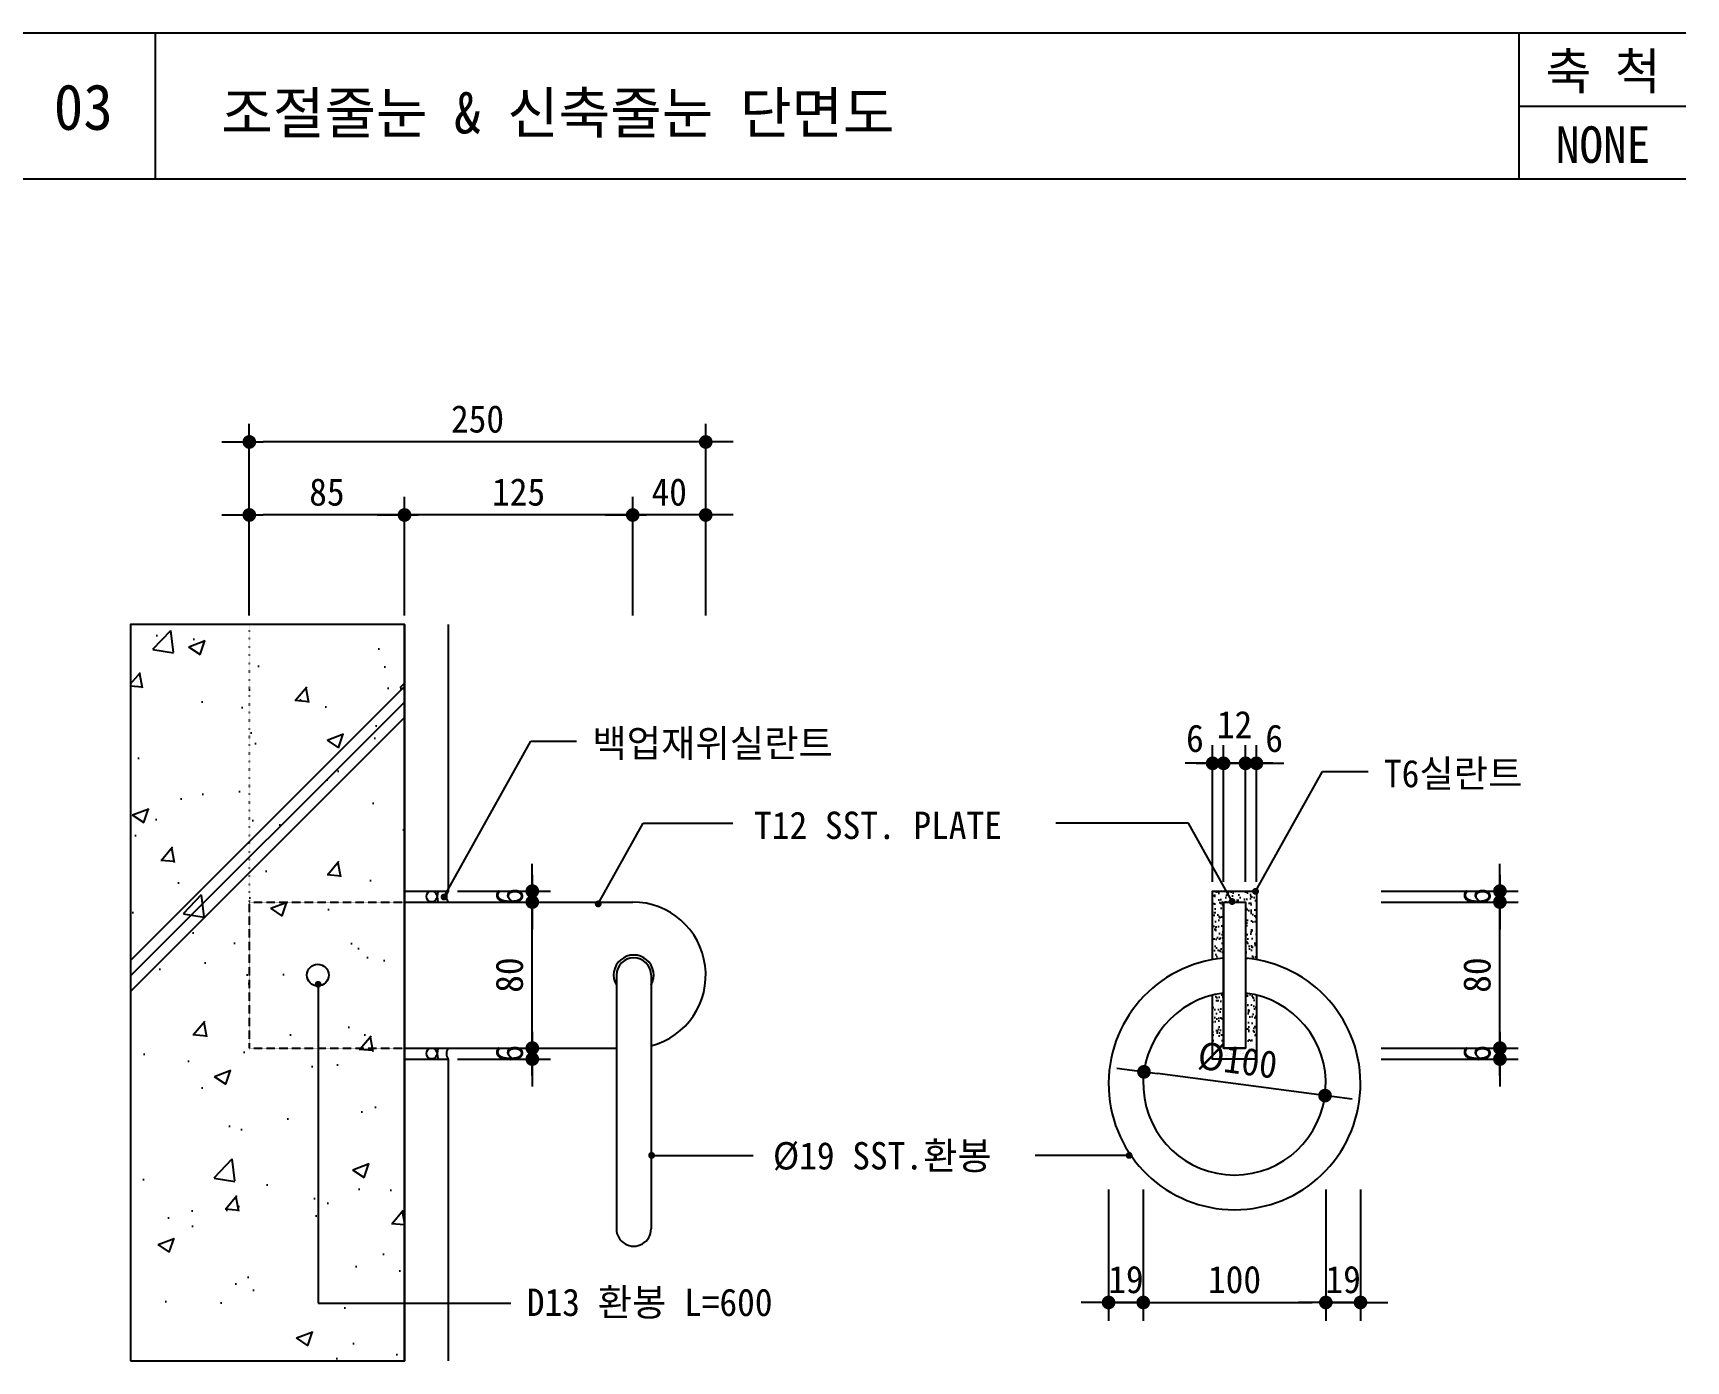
# Model space of a CAD drawing. Header units: millimetres. Extents: x 209 to 75467, y 6568 to 12199.
# Drawn here: x 47746 to 49557, y 8980 to 10435 of the extents above; entities that cross this region are included whole.
import ezdxf
from ezdxf.enums import TextEntityAlignment as Align

# ---------------------------------------------------------------- set-up
doc = ezdxf.new("R2010")
doc.units = ezdxf.units.MM
doc.header["$MEASUREMENT"] = 0
doc.linetypes.add('DOT2', pattern=[3.175, 0, -3.175])
doc.linetypes.add('HIDDEN2', pattern=[0.1875, 0.125, -0.0625])
doc.layers.get('0').update_dxf_attribs({"linetype": 'CONTINUOUS'})
for name, color, linetype, lineweight in [('A-MKXS-LEAD', 7, 'CONTINUOUS', 25), ('A-MKXS-TEXT1', 3, 'CONTINUOUS', 25), ('A-XXXX-TABL', 7, 'CONTINUOUS', 25)]:
    doc.layers.add(name, color=color, linetype=linetype, lineweight=lineweight)
for name, color, linetype in [('ADD-CEN-DOT', 171, 'DOT2'), ('CA-ANNO-TEXT', 3, 'CONTINUOUS'), ('COL', 2, 'CONTINUOUS'), ('DIM', 7, 'CONTINUOUS'), ('ELE', 4, 'CONTINUOUS'), ('ETC1', 7, 'CONTINUOUS'), ('ETC2', 4, 'CONTINUOUS'), ('ETC3', 8, 'CONTINUOUS'), ('HAT', 8, 'CONTINUOUS'), ('HAT-008', 8, 'CONTINUOUS'), ('SOL-4', 4, 'CONTINUOUS')]:
    doc.layers.add(name, color=color, linetype=linetype)
doc.layers.add('ADD-DEF-250', color=250, linetype='CONTINUOUS', plot=False)
doc.styles.add('HY울릉도L', font='H2GTRE.TTF')
doc.styles.add('돋움', font='')
doc.styles.add('돋움체', font='')
doc.styles.add('표준돋움', font='')
doc.styles.get('돋움').set_extended_font_data('DotumChe')
doc.styles.get('돋움체').set_extended_font_data('DotumChe')
doc.styles.get('표준돋움').set_extended_font_data('Standard Dotum')
doc.dimstyles.new('CDIM', dxfattribs={"dimtxt": 3, "dimasz": 1.5, "dimexe": 2, "dimexo": 1, "dimgap": 1, "dimtad": 1, "dimdec": 0, "dimrnd": 0.5, "dimzin": 0, "dimdsep": 32, "dimlunit": 6, "dimtxsty": 'HY울릉도L', "dimblk1": '_CIDOT', "dimblk2": '_CIDOT', "dimsah": 1, "dimcen": 5.5, "dimclrd": 2, "dimclre": 2, "dimclrt": 7, "dimadec": 0, "dimazin": 0, "dimtfac": 1, "dimtdec": 0, "dimtix": 1, "dimtmove": 2, "dimatfit": 1, "dimldrblk": '_CIDOT', "dimfxl": 1, "dimtolj": 1, "dimtzin": 0, "dimlwd": -1, "dimarcsym": 0})
doc.dimstyles.new('UNP-005', dxfattribs={"dimscale": 5, "dimtxt": 3, "dimasz": 1.5, "dimexe": 2, "dimexo": 2, "dimgap": 1.2, "dimtad": 1, "dimdec": 0, "dimzin": 9, "dimdsep": 46, "dimlunit": 6, "dimtxsty": '돋움', "dimblk": 'DOT', "dimcen": 0, "dimclrd": 256, "dimclre": 256, "dimclrt": 3, "dimadec": 0, "dimazin": 0, "dimtm": 1e-09, "dimtfac": 1, "dimtdec": 0, "dimtix": 1, "dimtmove": 2, "dimatfit": 3, "dimldrblk": 'DOT', "dimfxl": 1.25, "dimtolj": 1, "dimtzin": 0, "dimlwd": -1, "dimlwe": -1, "dimarcsym": 0})

# ---------------------------------------------------------------- blocks, each defined once
blk = doc.blocks.new('_DOT')
at = {"color": 0, "linetype": 'ByBlock'}
blk.add_line((-0.5, 0), (-1, 0), dxfattribs=at)
at = {"color": 0, "linetype": 'ByBlock', "const_width": 0.5}
blk.add_lwpolyline([(-0.25, 0, 1), (0.25, 0, 1)], format="xyb", close=True, dxfattribs=at)
blk = doc.blocks.new('_CIDOT')
at = {"color": 0, "linetype": 'ByBlock'}
blk.add_line((2, 0), (-1, 0), dxfattribs=at)
at = {"color": 0, "linetype": 'ByBlock', "const_width": 0.5}
blk.add_lwpolyline([(-0.25, 0, 1), (0.25, 0, 1)], format="xyb", close=True, dxfattribs=at)
blk = doc.blocks.new('*D522')
at = {"layer": 'DIM', "lineweight": -2, "transparency": 16777216}
for p, q in [((47982.7, 9796.7), (47982.7, 9926.7)), ((48152.7, 9796.7), (48152.7, 9926.7))]:
    blk.add_line(p, q, dxfattribs=at)
at = {"layer": 'DIM', "transparency": 16777216}
blk.add_line((48137.7, 9906.7), (47997.7, 9906.7), dxfattribs=at)
at = {"layer": 'DIM', "transparency": 16777216, "xscale": 15, "yscale": 15, "zscale": 15, "rotation": 180}
blk.add_blockref('_CIDOT', (47982.7, 9906.7), dxfattribs=at)
at = {"layer": 'DIM', "transparency": 16777216, "xscale": 15, "yscale": 15, "zscale": 15}
blk.add_blockref('_CIDOT', (48152.7, 9906.7), dxfattribs=at)
at = {"layer": 'DIM', "color": 3, "transparency": 16777216, "insert": (48067.7, 9931.7), "char_height": 30, "attachment_point": 5, "style": '돋움'}
blk.add_mtext('\\A1;85', dxfattribs=at)
blk = doc.blocks.new('*D523')
at = {"layer": 'DIM', "lineweight": -2, "transparency": 16777216}
for p, q in [((48152.7, 9796.7), (48152.7, 9926.7)), ((48402.7, 9796.7), (48402.7, 9926.7))]:
    blk.add_line(p, q, dxfattribs=at)
at = {"layer": 'DIM', "transparency": 16777216}
blk.add_line((48387.7, 9906.7), (48167.7, 9906.7), dxfattribs=at)
at = {"layer": 'DIM', "transparency": 16777216, "xscale": 15, "yscale": 15, "zscale": 15, "rotation": 180}
blk.add_blockref('_CIDOT', (48152.7, 9906.7), dxfattribs=at)
at = {"layer": 'DIM', "transparency": 16777216, "xscale": 15, "yscale": 15, "zscale": 15}
blk.add_blockref('_CIDOT', (48402.7, 9906.7), dxfattribs=at)
at = {"layer": 'DIM', "color": 3, "transparency": 16777216, "insert": (48277.7, 9931.7), "char_height": 30, "attachment_point": 5, "style": '돋움'}
blk.add_mtext('\\A1;125', dxfattribs=at)
blk = doc.blocks.new('*D524')
at = {"layer": 'DIM', "lineweight": -2, "transparency": 16777216}
for p, q in [((48402.7, 9796.7), (48402.7, 9926.7)), ((48482.7, 9796.7), (48482.7, 9926.7))]:
    blk.add_line(p, q, dxfattribs=at)
at = {"layer": 'DIM', "transparency": 16777216}
blk.add_line((48467.7, 9906.7), (48417.7, 9906.7), dxfattribs=at)
at = {"layer": 'DIM', "transparency": 16777216, "xscale": 15, "yscale": 15, "zscale": 15, "rotation": 180}
blk.add_blockref('_CIDOT', (48402.7, 9906.7), dxfattribs=at)
at = {"layer": 'DIM', "transparency": 16777216, "xscale": 15, "yscale": 15, "zscale": 15}
blk.add_blockref('_CIDOT', (48482.7, 9906.7), dxfattribs=at)
at = {"layer": 'DIM', "color": 3, "transparency": 16777216, "insert": (48442.7, 9931.7), "char_height": 30, "attachment_point": 5, "style": '돋움'}
blk.add_mtext('\\A1;40', dxfattribs=at)
blk = doc.blocks.new('*D525')
at = {"layer": 'DIM', "lineweight": -2, "transparency": 16777216}
for p, q in [((47982.7, 9796.7), (47982.7, 10006.7)), ((48482.7, 9796.7), (48482.7, 10006.7))]:
    blk.add_line(p, q, dxfattribs=at)
at = {"layer": 'DIM', "transparency": 16777216}
blk.add_line((48467.7, 9986.7), (47997.7, 9986.7), dxfattribs=at)
at = {"layer": 'DIM', "transparency": 16777216, "xscale": 15, "yscale": 15, "zscale": 15, "rotation": 180}
blk.add_blockref('_CIDOT', (47982.7, 9986.7), dxfattribs=at)
at = {"layer": 'DIM', "transparency": 16777216, "xscale": 15, "yscale": 15, "zscale": 15}
blk.add_blockref('_CIDOT', (48482.7, 9986.7), dxfattribs=at)
at = {"layer": 'DIM', "color": 3, "transparency": 16777216, "insert": (48232.7, 10011.7), "char_height": 30, "attachment_point": 5, "style": '돋움'}
blk.add_mtext('\\A1;250', dxfattribs=at)
blk = doc.blocks.new('*D526')
at = {"layer": 'DIM', "transparency": 16777216}
for p, q in [((48292.7, 9509.7), (48292.7, 9524.7)), ((48292.7, 9482.7), (48292.7, 9494.7)), ((48292.7, 9467.7), (48292.7, 9452.7))]:
    blk.add_line(p, q, dxfattribs=at)
at = {"layer": 'DIM', "lineweight": -2, "transparency": 16777216}
for p, q in [((48210.7, 9494.7), (48312.7, 9494.7)), ((48210.7, 9482.7), (48312.7, 9482.7))]:
    blk.add_line(p, q, dxfattribs=at)
at = {"layer": 'DIM', "transparency": 16777216, "xscale": 15, "yscale": 15, "zscale": 15}
for p, rotation in [((48292.7, 9482.7), 90), ((48292.7, 9494.7), 270)]:
    blk.add_blockref('_CIDOT', p, dxfattribs=dict(at, rotation=rotation))
at = {"layer": 'DIM', "color": 3, "transparency": 16777216, "insert": (48267.7, 9488.7), "char_height": 30, "attachment_point": 5, "rotation": 90, "style": '돋움'}
blk.add_mtext('\\A1;6', dxfattribs=at)
blk = doc.blocks.new('*D527')
at = {"layer": 'DIM', "lineweight": -2, "transparency": 16777216}
for p, q in [((48210.7, 9482.7), (48312.7, 9482.7)), ((48210.7, 9322.7), (48312.7, 9322.7))]:
    blk.add_line(p, q, dxfattribs=at)
at = {"layer": 'DIM', "transparency": 16777216}
blk.add_line((48292.7, 9337.7), (48292.7, 9467.7), dxfattribs=at)
at = {"layer": 'DIM', "transparency": 16777216, "xscale": 15, "yscale": 15, "zscale": 15}
for p, rotation in [((48292.7, 9482.7), 90), ((48292.7, 9322.7), 270)]:
    blk.add_blockref('_CIDOT', p, dxfattribs=dict(at, rotation=rotation))
at = {"layer": 'DIM', "color": 3, "transparency": 16777216, "insert": (48267.7, 9402.7), "char_height": 30, "attachment_point": 5, "rotation": 90, "style": '돋움'}
blk.add_mtext('\\A1;80', dxfattribs=at)
blk = doc.blocks.new('*D528')
at = {"layer": 'DIM', "transparency": 16777216}
for p, q in [((48292.7, 9337.7), (48292.7, 9352.7)), ((48292.7, 9310.7), (48292.7, 9322.7)), ((48292.7, 9295.7), (48292.7, 9280.7))]:
    blk.add_line(p, q, dxfattribs=at)
at = {"layer": 'DIM', "lineweight": -2, "transparency": 16777216}
for p, q in [((48210.7, 9322.7), (48312.7, 9322.7)), ((48210.7, 9310.7), (48312.7, 9310.7))]:
    blk.add_line(p, q, dxfattribs=at)
at = {"layer": 'DIM', "transparency": 16777216, "xscale": 15, "yscale": 15, "zscale": 15}
for p, rotation in [((48292.7, 9310.7), 90), ((48292.7, 9322.7), 270)]:
    blk.add_blockref('_CIDOT', p, dxfattribs=dict(at, rotation=rotation))
at = {"layer": 'DIM', "color": 3, "transparency": 16777216, "insert": (48267.7, 9316.7), "char_height": 30, "attachment_point": 5, "rotation": 90, "style": '돋움'}
blk.add_mtext('\\A1;6', dxfattribs=at)
blk = doc.blocks.new('*D529')
at = {"layer": 'DIM', "lineweight": -2, "transparency": 16777216}
for p, q in [((49050, 9504.7), (49050, 9654.7)), ((49074, 9504.7), (49074, 9654.7))]:
    blk.add_line(p, q, dxfattribs=at)
at = {"layer": 'DIM', "transparency": 16777216}
for p, q in [((49035, 9634.7), (49020, 9634.7)), ((49074, 9634.7), (49050, 9634.7)), ((49089, 9634.7), (49104, 9634.7))]:
    blk.add_line(p, q, dxfattribs=at)
at = {"layer": 'DIM', "transparency": 16777216, "xscale": 15, "yscale": 15, "zscale": 15}
blk.add_blockref('_CIDOT', (49050, 9634.7), dxfattribs=at)
at = {"layer": 'DIM', "transparency": 16777216, "xscale": 15, "yscale": 15, "zscale": 15, "rotation": 180}
blk.add_blockref('_CIDOT', (49074, 9634.7), dxfattribs=at)
at = {"layer": 'DIM', "color": 3, "transparency": 16777216, "insert": (49062, 9677.1), "char_height": 30, "attachment_point": 5, "style": '돋움'}
blk.add_mtext('\\A1;12', dxfattribs=at)
blk = doc.blocks.new('*D530')
at = {"layer": 'DIM', "transparency": 16777216}
blk.add_line((49146.3, 9272.7), (48977.7, 9294.8), dxfattribs=at)
at = {"layer": 'DIM', "transparency": 16777216, "xscale": 15, "yscale": 15, "zscale": 15}
for p, rotation in [((48962.8, 9296.7), 172.5294295839684), ((49161.1, 9270.7), 352.5294295839684)]:
    blk.add_blockref('_CIDOT', p, dxfattribs=dict(at, rotation=rotation))
at = {"layer": 'DIM', "color": 3, "transparency": 16777216, "insert": (49065.3, 9309), "char_height": 30, "attachment_point": 5, "rotation": 352.5294, "style": '돋움'}
blk.add_mtext('\\A1;Ø100', dxfattribs=at)
blk = doc.blocks.new('*D531')
at = {"layer": 'DIM', "transparency": 16777216}
for p, q in [((49352.7, 9509.7), (49352.7, 9524.7)), ((49352.7, 9482.7), (49352.7, 9494.7)), ((49352.7, 9467.7), (49352.7, 9452.7))]:
    blk.add_line(p, q, dxfattribs=at)
at = {"layer": 'DIM', "lineweight": -2, "transparency": 16777216}
for p, q in [((49222.7, 9494.7), (49372.7, 9494.7)), ((49222.7, 9482.7), (49372.7, 9482.7))]:
    blk.add_line(p, q, dxfattribs=at)
at = {"layer": 'DIM', "transparency": 16777216, "xscale": 15, "yscale": 15, "zscale": 15}
for p, rotation in [((49352.7, 9482.7), 90), ((49352.7, 9494.7), 270)]:
    blk.add_blockref('_CIDOT', p, dxfattribs=dict(at, rotation=rotation))
at = {"layer": 'DIM', "color": 3, "transparency": 16777216, "insert": (49327.7, 9488.7), "char_height": 30, "attachment_point": 5, "rotation": 90, "style": '돋움'}
blk.add_mtext('\\A1;6', dxfattribs=at)
blk = doc.blocks.new('*D532')
at = {"layer": 'DIM', "lineweight": -2, "transparency": 16777216}
for p, q in [((49222.7, 9482.7), (49372.7, 9482.7)), ((49222.7, 9322.7), (49372.7, 9322.7))]:
    blk.add_line(p, q, dxfattribs=at)
at = {"layer": 'DIM', "transparency": 16777216}
blk.add_line((49352.7, 9337.7), (49352.7, 9467.7), dxfattribs=at)
at = {"layer": 'DIM', "transparency": 16777216, "xscale": 15, "yscale": 15, "zscale": 15}
for p, rotation in [((49352.7, 9482.7), 90), ((49352.7, 9322.7), 270)]:
    blk.add_blockref('_CIDOT', p, dxfattribs=dict(at, rotation=rotation))
at = {"layer": 'DIM', "color": 3, "transparency": 16777216, "insert": (49327.7, 9402.7), "char_height": 30, "attachment_point": 5, "rotation": 90, "style": '돋움'}
blk.add_mtext('\\A1;80', dxfattribs=at)
blk = doc.blocks.new('*D533')
at = {"layer": 'DIM', "transparency": 16777216}
for p, q in [((49352.7, 9337.7), (49352.7, 9352.7)), ((49352.7, 9310.7), (49352.7, 9322.7)), ((49352.7, 9295.7), (49352.7, 9280.7))]:
    blk.add_line(p, q, dxfattribs=at)
at = {"layer": 'DIM', "lineweight": -2, "transparency": 16777216}
for p, q in [((49222.7, 9322.7), (49372.7, 9322.7)), ((49222.7, 9310.7), (49372.7, 9310.7))]:
    blk.add_line(p, q, dxfattribs=at)
at = {"layer": 'DIM', "transparency": 16777216, "xscale": 15, "yscale": 15, "zscale": 15}
for p, rotation in [((49352.7, 9310.7), 90), ((49352.7, 9322.7), 270)]:
    blk.add_blockref('_CIDOT', p, dxfattribs=dict(at, rotation=rotation))
at = {"layer": 'DIM', "color": 3, "transparency": 16777216, "insert": (49327.7, 9316.7), "char_height": 30, "attachment_point": 5, "rotation": 90, "style": '돋움'}
blk.add_mtext('\\A1;6', dxfattribs=at)
blk = doc.blocks.new('*D534')
at = {"layer": 'DIM', "lineweight": -2, "transparency": 16777216}
for p, q in [((49038, 9504.7), (49038, 9654.7)), ((49050, 9504.7), (49050, 9654.7))]:
    blk.add_line(p, q, dxfattribs=at)
at = {"layer": 'DIM', "transparency": 16777216}
for p, q in [((49023, 9634.7), (49008, 9634.7)), ((49050, 9634.7), (49038, 9634.7)), ((49065, 9634.7), (49080, 9634.7))]:
    blk.add_line(p, q, dxfattribs=at)
at = {"layer": 'DIM', "transparency": 16777216, "xscale": 15, "yscale": 15, "zscale": 15, "rotation": 180}
blk.add_blockref('_CIDOT', (49050, 9634.7), dxfattribs=at)
at = {"layer": 'DIM', "transparency": 16777216, "xscale": 15, "yscale": 15, "zscale": 15}
blk.add_blockref('_CIDOT', (49038, 9634.7), dxfattribs=at)
at = {"layer": 'DIM', "color": 3, "transparency": 16777216, "insert": (49018.6, 9661.9), "char_height": 30, "attachment_point": 5, "style": '돋움'}
blk.add_mtext('\\A1;6', dxfattribs=at)
blk = doc.blocks.new('*D535')
at = {"layer": 'DIM', "lineweight": -2, "transparency": 16777216}
for p, q in [((49074, 9504.7), (49074, 9654.7)), ((49086, 9504.7), (49086, 9654.7))]:
    blk.add_line(p, q, dxfattribs=at)
at = {"layer": 'DIM', "transparency": 16777216}
for p, q in [((49059, 9634.7), (49044, 9634.7)), ((49074, 9634.7), (49086, 9634.7)), ((49101, 9634.7), (49116, 9634.7))]:
    blk.add_line(p, q, dxfattribs=at)
at = {"layer": 'DIM', "transparency": 16777216, "xscale": 15, "yscale": 15, "zscale": 15, "rotation": 180}
blk.add_blockref('_CIDOT', (49086, 9634.7), dxfattribs=at)
at = {"layer": 'DIM', "transparency": 16777216, "xscale": 15, "yscale": 15, "zscale": 15}
blk.add_blockref('_CIDOT', (49074, 9634.7), dxfattribs=at)
at = {"layer": 'DIM', "color": 3, "transparency": 16777216, "insert": (49105.4, 9661.9), "char_height": 30, "attachment_point": 5, "style": '돋움'}
blk.add_mtext('\\A1;6', dxfattribs=at)
blk = doc.blocks.new('*D536')
at = {"layer": 'DIM', "lineweight": -2, "transparency": 16777216}
for p, q in [((49162, 9167.8), (49162, 9024.1)), ((49200, 9167.8), (49200, 9024.1))]:
    blk.add_line(p, q, dxfattribs=at)
at = {"layer": 'DIM', "transparency": 16777216}
for p, q in [((49147, 9044.1), (49132, 9044.1)), ((49162, 9044.1), (49200, 9044.1)), ((49215, 9044.1), (49230, 9044.1))]:
    blk.add_line(p, q, dxfattribs=at)
at = {"layer": 'DIM', "transparency": 16777216, "xscale": 15, "yscale": 15, "zscale": 15}
blk.add_blockref('_CIDOT', (49162, 9044.1), dxfattribs=at)
at = {"layer": 'DIM', "transparency": 16777216, "xscale": 15, "yscale": 15, "zscale": 15, "rotation": 180}
blk.add_blockref('_CIDOT', (49200, 9044.1), dxfattribs=at)
at = {"layer": 'DIM', "color": 3, "transparency": 16777216, "insert": (49181, 9069.1), "char_height": 30, "attachment_point": 5, "style": '돋움'}
blk.add_mtext('\\A1;19', dxfattribs=at)
blk = doc.blocks.new('*D537')
at = {"layer": 'DIM', "lineweight": -2, "transparency": 16777216}
for p, q in [((48962, 9167.8), (48962, 9024.1)), ((49162, 9167.8), (49162, 9024.1))]:
    blk.add_line(p, q, dxfattribs=at)
at = {"layer": 'DIM', "transparency": 16777216}
blk.add_line((48977, 9044.1), (49147, 9044.1), dxfattribs=at)
at = {"layer": 'DIM', "transparency": 16777216, "xscale": 15, "yscale": 15, "zscale": 15, "rotation": 180}
blk.add_blockref('_CIDOT', (48962, 9044.1), dxfattribs=at)
at = {"layer": 'DIM', "transparency": 16777216, "xscale": 15, "yscale": 15, "zscale": 15}
blk.add_blockref('_CIDOT', (49162, 9044.1), dxfattribs=at)
at = {"layer": 'DIM', "color": 3, "transparency": 16777216, "insert": (49062, 9069.1), "char_height": 30, "attachment_point": 5, "style": '돋움'}
blk.add_mtext('\\A1;100', dxfattribs=at)
blk = doc.blocks.new('*D538')
at = {"layer": 'DIM', "lineweight": -2, "transparency": 16777216}
for p, q in [((48924, 9167.8), (48924, 9024.1)), ((48962, 9167.8), (48962, 9024.1))]:
    blk.add_line(p, q, dxfattribs=at)
at = {"layer": 'DIM', "transparency": 16777216}
for p, q in [((48909, 9044.1), (48894, 9044.1)), ((48962, 9044.1), (48924, 9044.1)), ((48977, 9044.1), (48992, 9044.1))]:
    blk.add_line(p, q, dxfattribs=at)
at = {"layer": 'DIM', "transparency": 16777216, "xscale": 15, "yscale": 15, "zscale": 15}
blk.add_blockref('_CIDOT', (48924, 9044.1), dxfattribs=at)
at = {"layer": 'DIM', "transparency": 16777216, "xscale": 15, "yscale": 15, "zscale": 15, "rotation": 180}
blk.add_blockref('_CIDOT', (48962, 9044.1), dxfattribs=at)
at = {"layer": 'DIM', "color": 3, "transparency": 16777216, "insert": (48943, 9069.1), "char_height": 30, "attachment_point": 5, "style": '돋움'}
blk.add_mtext('\\A1;19', dxfattribs=at)

msp = doc.modelspace()

# ---------------------------------------------------------------- hatches: boundary and pattern name
at = {"layer": 'HAT'}
h = msp.add_hatch(dxfattribs=at)
h.set_pattern_fill('AR-SAND', color=256, scale=5, style=0)
h.set_pattern_definition([(37.5, (-257594.299, -214885.8434), (-0.31496679, 9.63411885), [0, -7.6, 0, -8.5, 0, -8.125]), (7.5, (-257594.299, -214885.843), (8.84888353, 14.11073033), [0, -4.1, 0, -6.85, 0, -2.625]), (327.5, (-257600.449, -214885.843), (15.5707093, 0.02829527), [0, -2.5, 0, -9, 0, -11.75]), (317.5, (-257600.449, -214885.843), (15.030633, 4.38837782), [0, -1.25, 0, -5.9, 0, -6.75])])
h.paths.add_polyline_path([(49086, 9380.8, 0.030528), (49074, 9383), (49074, 9322.7), (49050, 9322.7), (49050, 9383, 0.030528), (49038, 9380.8), (49038, 9310.7), (49086, 9310.7)])
h.paths.add_polyline_path([(49050, 9482.7), (49074, 9482.7), (49074, 9421.2, -0.021937), (49086, 9419.6), (49086, 9494.7), (49075, 9494.7), (49074.2, 9493.4), (49074.8, 9494.7), (49038, 9494.7), (49038, 9419.6, -0.021937), (49050, 9421.2)])
at = {"layer": 'HAT-008'}
h = msp.add_hatch(dxfattribs=at)
h.set_pattern_fill('AR-CONC', color=256, style=0)
h.set_pattern_definition([(50, (-184643.31, -2835.15), (182.18467, -15.93909), [19.05, -209.55]), (355, (-184643.31, -2835.15), (-35.24283, 191.05664), [15.24, -167.64]), (100.451, (-184628.13, -2836.48), (146.9425, 175.11669), [16.19, -178.09]), (46.1842, (-184643.31, -2784.35), (271.07904, -42.04233), [28.575, -314.325]), (96.6356, (-184620.72, -2787.86), (237.40423, 247.42556), [24.285, -267.135]), (351.184, (-184643.31, -2784.35), (237.4046, 247.42512), [22.86, -251.46]), (21, (-184617.91, -2797.05), (151.61488, -102.26552), [19.05, -209.55]), (326, (-184617.91, -2797.05), (61.80203, 184.18797), [15.24, -167.64]), (71.4514, (-184605.28, -2805.58), (213.41649, 81.92286), [16.19, -178.09]), (37.5, (-184643.314, -2835.154), (3.088603, 84.555039), [0, -165.608, 0, -170.18, 0, -168.275]), (7.5, (-184643.31, -2835.15), (66.819663, 100.180575), [0, -97.028, 0, -161.798, 0, -64.135]), (327.5, (-184699.956, -2835.154), (135.590595, -5.728744), [0, -63.5, 0, -198.12, 0, -262.89]), (317.5, (-184725.36, -2835.15), (148.12918, 25.42649), [0, -82.55, 0, -131.572, 0, -186.69])])
h.paths.add_polyline_path([(47852.7, 8980.1), (48152.7, 8980.1), (48152.7, 9786.7), (47852.7, 9786.7)])

# ---------------------------------------------------------------- linework, layer by layer
at = {"layer": 'A-MKXS-LEAD'}
for p, q in [((48291.1, 9658.9), (48341.1, 9658.9)), ((49158.3, 9625.7), (49208.3, 9625.7)), ((48414.2, 9569.1), (48512.5, 9569.1)), ((49011.5, 9569.1), (48866.1, 9569.1)), ((48058.1, 9043.2), (48269.3, 9043.2))]:
    msp.add_line(p, q, dxfattribs=at)
at = {"layer": 'A-XXXX-TABL'}
for p, q in [((49556.5, 10434.6), (45882.7, 10434.6)), ((47879.6, 10434.6), (47879.6, 10274.6)), ((49373.4, 10434.6), (49373.4, 10274.6)), ((49373.4, 10354.6), (49556.5, 10354.6)), ((49556.5, 10274.6), (45882.7, 10274.6))]:
    msp.add_line(p, q, dxfattribs=at)
at = {"layer": 'ADD-CEN-DOT', "ltscale": 0.3}
msp.add_line((47982.7, 9786.7), (47982.7, 9482.7), dxfattribs=at)
at = {"layer": 'ADD-DEF-250'}
msp.add_lwpolyline([(47852.7, 8980.1), (48152.7, 8980.1), (48152.7, 9786.7), (47852.7, 9786.7)], close=True, dxfattribs=at)
at = {"layer": 'COL'}
for p, q in [((48152.7, 9786.7), (48152.7, 8980.1)), ((48152.7, 9494.7), (48200.7, 9494.7)), ((48152.7, 9310.7), (48200.7, 9310.7))]:
    msp.add_line(p, q, dxfattribs=at)
at = {"layer": 'COL', "linetype": 'HIDDEN2', "ltscale": 2}
for p, q in [((47982.7, 9482.7), (48152.7, 9482.7)), ((47982.7, 9482.7), (47982.7, 9322.7)), ((47982.7, 9322.7), (48152.7, 9322.7))]:
    msp.add_line(p, q, dxfattribs=at)
at = {"layer": 'DIM'}
for points in [[(49038, 9419.6), (49038, 9494.7), (49086, 9494.7), (49086, 9419.6)], [(49086, 9380.8), (49086, 9310.7), (49038, 9310.7), (49038, 9380.8)]]:
    msp.add_lwpolyline(points, dxfattribs=at)
at = {"layer": 'ELE'}
for p, q in [((48152.7, 9482.7), (48402.7, 9482.7)), ((48384.8, 9402.7), (48384.8, 9124.7)), ((48422.8, 9402.7), (48422.8, 9124.7)), ((48152.7, 9322.7), (48384.8, 9322.7)), ((49050, 9322.7), (49074, 9322.7))]:
    msp.add_line(p, q, dxfattribs=at)
msp.add_lwpolyline([(49050, 9482.7), (49074, 9482.7), (49074, 9322.7), (49050, 9322.7)], close=True, dxfattribs=at)
for centre, radius, start, end in [((48402.7, 9402.7), 80, 284.5588, 90), ((48403.8, 9402.7), 22, 329.7274, 210.2726), ((48403.8, 9402.7), 19, 0, 180), ((49062, 9283.7), 138, 94.9885, 85.0115), ((49062, 9283.7), 100, 96.8921, 83.1079), ((48403.8, 9124.7), 19, 179.9997, 0.0003)]:
    msp.add_arc(centre, radius, start, end, dxfattribs=at)
at = {"layer": 'ETC1'}
for p, q in [((49050, 9482.7), (49050, 9322.7)), ((49050, 9482.7), (49074, 9482.7)), ((49074, 9482.7), (49074, 9322.7))]:
    msp.add_line(p, q, dxfattribs=at)
at = {"layer": 'ETC2', "color": 4}
for p, q in [((48200.7, 9786.7), (48200.7, 9494.7)), ((48200.7, 9310.7), (48200.7, 8980.1))]:
    msp.add_line(p, q, dxfattribs=at)
at = {"layer": 'ETC3'}
for p, q in [((48189.6, 9494.7), (48200.7, 9494.7)), ((48189.6, 9482.7), (48200.7, 9482.7)), ((48189.6, 9322.7), (48200.7, 9322.7)), ((48189.6, 9310.7), (48200.7, 9310.7))]:
    msp.add_line(p, q, dxfattribs=at)
for centre in [(48182.5, 9488.8), (48182.5, 9316.8)]:
    msp.add_circle(centre, 5.85, dxfattribs=at)
for centre, radius, start, end in [((48208.2, 9488.7), 19.6, 162.1877, 197.8123), ((48208.2, 9488.7), 9.61, 141.3858, 218.6142), ((48208.2, 9316.7), 19.6, 162.1877, 197.8123), ((48208.2, 9316.7), 9.61, 141.3858, 218.6142)]:
    msp.add_arc(centre, radius, start, end, dxfattribs=at)
at = {"layer": 'HAT'}
for p, q in [((47852.7, 9418.7), (48152.7, 9718.7)), ((47852.7, 9401.8), (48152.7, 9701.8)), ((47852.7, 9384.8), (48152.7, 9684.8))]:
    msp.add_line(p, q, dxfattribs=at)
at = {"layer": 'SOL-4'}
msp.add_circle((48057.7, 9402.7), 12, dxfattribs=at)

# ---------------------------------------------------------------- texts
at = {"layer": 'A-MKXS-TEXT1', "style": '돋움체'}
for s, p in [('축 척', (49465.7, 10372.8)), ('NONE', (49465.7, 10292.4))]:
    msp.add_text(s, height=40, dxfattribs=at).set_placement(p, align=Align.CENTER)
for s, height, p in [('조절줄눈 & 신축줄눈 단면도', 45, (47952, 10324.7)), ('백업재위실란트', 30, (48358.5, 9641.6)), ('T6실란트', 30, (49225.7, 9608.5)), ('T12 SST. PLATE', 30, (48535.7, 9551.8)), ('Ø19 SST.환봉', 30, (48556.3, 9189.8)), ('D13 환봉 L=600', 30, (48286.7, 9029.3))]:
    msp.add_text(s, height=height, dxfattribs=at).set_placement(p)
at = {"layer": 'CA-ANNO-TEXT', "style": '돋움체'}
msp.add_text('03', height=50, dxfattribs=at).set_placement((47768.5, 10328.6))

# ---------------------------------------------------------------- dimensions: what is measured, and where the dimension line sits
at = {"layer": 'DIM'}
for base, p1, p2, angle, picture, middle in [((47982.7, 9986.7), (48482.7, 9786.7), (47982.7, 9786.7), 180, '*D525', (48232.7, 10011.7)), ((47982.7, 9906.7), (48152.7, 9786.7), (47982.7, 9786.7), 180, '*D522', (48067.7, 9931.7)), ((48152.7, 9906.7), (48402.7, 9786.7), (48152.7, 9786.7), 180, '*D523', (48277.7, 9931.7)), ((48402.7, 9906.7), (48482.7, 9786.7), (48402.7, 9786.7), 180, '*D524', (48442.7, 9931.7)), ((48292.7, 9494.7), (48200.7, 9482.7), (48200.7, 9494.7), 90, '*D526', (48267.7, 9488.7)), ((49352.7, 9494.7), (49212.7, 9482.7), (49212.7, 9494.7), 90, '*D531', (49327.7, 9488.7)), ((48292.7, 9482.7), (48200.7, 9322.7), (48200.7, 9482.7), 90, '*D527', (48267.7, 9402.7)), ((49352.7, 9482.7), (49212.7, 9322.7), (49212.7, 9482.7), 90, '*D532', (49327.7, 9402.7)), ((48292.7, 9322.7), (48200.7, 9310.7), (48200.7, 9322.7), 90, '*D528', (48267.7, 9316.7)), ((49352.7, 9322.7), (49212.7, 9310.7), (49212.7, 9322.7), 90, '*D533', (49327.7, 9316.7)), ((48924, 9044.1), (48962, 9177.8), (48924, 9177.8), 180, '*D538', (48943, 9069.1))]:
    dim = msp.add_linear_dim(base=base, p1=p1, p2=p2, angle=angle, dimstyle='CDIM', override={"dimscale": 10, "dimlfac": 0.5, "dimtxsty": '돋움', "dimclrd": 256, "dimclre": 256, "dimclrt": 3}, dxfattribs=at)
    dim.commit()
    dim.dimension.update_dxf_attribs({"geometry": picture, "text_midpoint": middle})
for base, p1, p2, picture, middle in [((49050, 9634.7), (49074, 9494.7), (49050, 9494.7), '*D529', (49062, 9677.1)), ((49038, 9634.7), (49050, 9494.7), (49038, 9494.7), '*D534', (49018.6, 9661.9))]:
    dim = msp.add_linear_dim(base=base, p1=p1, p2=p2, angle=180, dimstyle='CDIM', override={"dimscale": 10, "dimlfac": 0.5, "dimtxsty": '돋움', "dimclrd": 256, "dimclre": 256, "dimclrt": 3}, dxfattribs=at)
    dim.commit()
    dim.dimension.update_dxf_attribs({"geometry": picture, "text_midpoint": middle, "dimtype": 160})
dim = msp.add_linear_dim(base=(49086, 9634.7), p1=(49074, 9494.7), p2=(49086, 9494.7), dimstyle='CDIM', override={"dimscale": 10, "dimlfac": 0.5, "dimtxsty": '돋움', "dimclrd": 256, "dimclre": 256, "dimclrt": 3}, dxfattribs=at)
dim.commit()
dim.dimension.update_dxf_attribs({"geometry": '*D535', "text_midpoint": (49105.4, 9661.9), "dimtype": 160})
dim = msp.add_diameter_dim_2p(p1=(49161.1, 9270.7), p2=(48962.8, 9296.7), text='Ø100', dimstyle='CDIM', override={"dimscale": 10, "dimtxsty": '돋움', "dimclrd": 256, "dimclre": 256, "dimclrt": 3}, dxfattribs=at)
dim.commit()
dim.dimension.update_dxf_attribs({"geometry": '*D530', "text_midpoint": (49065.3, 9309)})
for base, p1, p2, picture, middle in [((49162, 9044.1), (48962, 9177.8), (49162, 9177.8), '*D537', (49062, 9069.1)), ((49200, 9044.1), (49162, 9177.8), (49200, 9177.8), '*D536', (49181, 9069.1))]:
    dim = msp.add_linear_dim(base=base, p1=p1, p2=p2, dimstyle='CDIM', override={"dimscale": 10, "dimlfac": 0.5, "dimtxsty": '돋움', "dimclrd": 256, "dimclre": 256, "dimclrt": 3}, dxfattribs=at)
    dim.commit()
    dim.dimension.update_dxf_attribs({"geometry": picture, "text_midpoint": middle})

# ---------------------------------------------------------------- leaders
at = {"layer": 'A-MKXS-LEAD'}
for points in [[(48195.9, 9488.2), (48291.1, 9658.9)], [(49085, 9494.4), (49158.3, 9625.7)], [(48364.9, 9480.7), (48414.2, 9569.1)], [(49059.3, 9483.3), (49011.5, 9569.1)], [(48058.1, 9392.6), (48058.1, 9043.2)], [(48423.4, 9205.2), (48534.5, 9205.2)], [(48946.5, 9205.2), (48843.4, 9205.2)]]:
    msp.add_leader(points, dimstyle='UNP-005', override={"dimtxsty": '표준돋움'}, dxfattribs=at)

doc.saveas('drawing.dxf')
